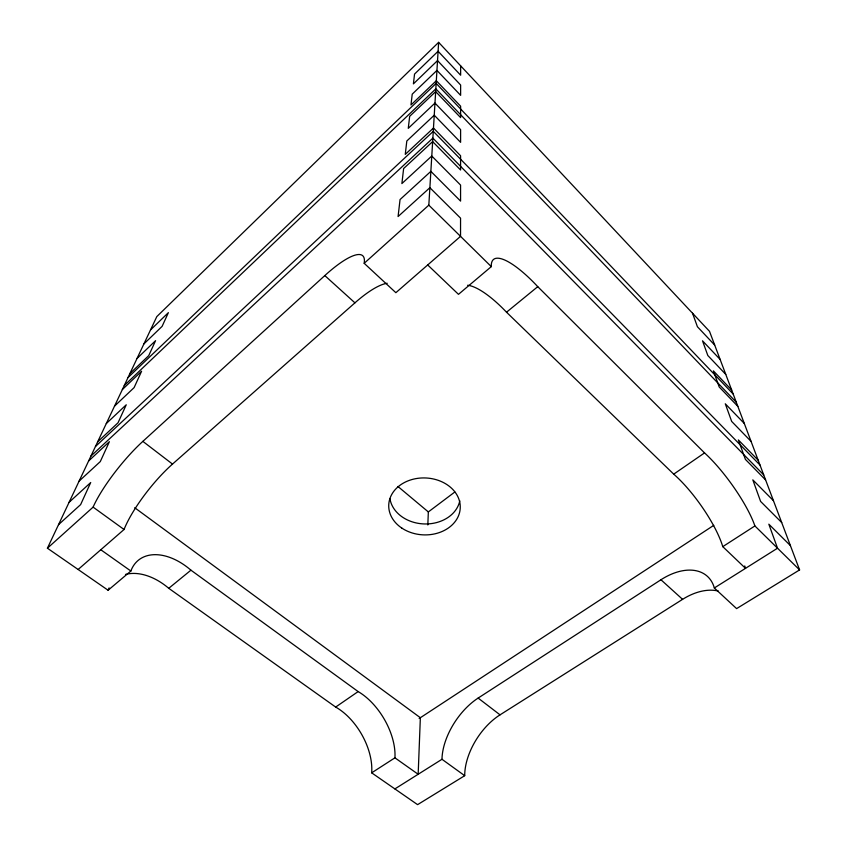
<?xml version="1.0" encoding="UTF-8"?>
<svg xmlns="http://www.w3.org/2000/svg" width="847" height="847" viewBox="0 0 847 847"><rect width="100%" height="100%" fill="white"/><g stroke="black" fill="none" stroke-linecap="round" stroke-linejoin="round"><path stroke-width="1.27" d="M460.641 65.833L460.641 75.203L438.09 51.254L414.543 74.081L413.41 83.874L437.528 60.592L460.63 85.028L460.63 95.34L436.936 70.407L412.224 94.155L410.975 104.964L436.321 80.73L460.62 106.182L460.609 117.595L435.665 91.614L409.662 116.335L408.275 128.331L434.966 103.08L460.609 129.633L460.599 142.338L434.246 115.203L406.814 140.994L405.268 154.376L433.473 128.024L460.588 155.763L460.577 169.982L432.648 141.608L403.627 168.542L401.891 183.577L431.779 156.028L460.567 185.07L460.567 201.088L430.858 171.359L400.049 199.553L398.079 216.546L429.874 187.706L460.556 218.155L460.535 236.355L395.867 292.691L364.178 263.301A65.981 16.548 -48.5 0 0 324.814 275.582L142.857 441.372A60.751 13.266 -51.2 0 0 93.106 507.12L47.411 548.21L108.098 590.253L130.862 571.026A55.171 35.553 50.6 0 1 190.935 570.179L358.143 691.576A51.773 29.603 59.4 0 1 394.935 757.832L418.164 774.264L420.356 717.727L134.705 507.724M427.83 524.971L428.338 511.927L454.839 492.001M364.178 263.301L428.826 205.154L438.63 42.35L709.511 331.336L799.589 569.915L736.604 608.612L714.328 587.966A55.415 34.939 -48 0 0 660.956 579.761L478.132 698.076A51.847 28.872 -56.3 0 0 441.986 759.283L394.882 788.917M47.411 548.21L156.811 316.598L438.63 42.35M150.501 329.97L168.384 312.638L162.116 326.349L143.916 343.914M137.045 358.461L155.573 340.663L148.744 355.613L129.866 373.654M128.024 377.561L436.152 83.398L733.184 394.046M124.276 385.491L435.834 88.84L736.276 402.219M122.37 389.535L141.587 371.251L134.101 387.619L114.514 406.147M106.299 423.553L126.256 404.781L118.029 422.78L97.68 441.806M95.457 446.507L433.272 131.338L759.992 465.045M90.925 456.088L432.859 138.135L763.719 474.913M88.628 460.969L109.39 441.689L100.295 461.583L79.11 481.107M69.105 502.303L90.714 482.525L80.624 504.611L58.549 524.642M78.136 569.491L124.054 529.491A59.946 14.907 -51.6 0 1 172.513 464.082L354.935 302.845A65.028 18.539 -48.5 0 1 387.217 283.279M799.589 569.915L754.899 525.945A61.058 14.505 54.2 0 0 704.545 452.912L537.76 286.667A66.108 17.967 51.2 0 0 491.302 266.625L458.481 294.343L427.703 264.963M125.472 574.446A54.473 36.4 50.5 0 1 168.754 588.305L190.935 570.179M467.639 285.259A65.124 19.894 51.2 0 1 506.517 312.215L537.76 286.667M168.754 588.305L335.666 707.065L358.143 691.576M506.517 312.215L673.714 474.151L704.545 452.912M419.17 718.5L713.788 525.331M335.666 707.065A51.191 30.354 59.9 0 1 371.664 772.835L394.935 757.832M673.714 474.151A60.222 16.114 54.6 0 1 722.777 546.643L754.899 525.945M371.664 772.835L417.592 804.65L464.707 775.693A51.286 29.677 -56.8 0 1 500.037 714.847L682.587 599.348A54.748 35.839 -47.9 0 1 718.351 591.058M714.328 587.966L777.525 548.21L768.832 524.177L790.399 545.584M100.793 549.756L130.862 571.026M93.106 507.12L124.054 529.491M441.986 759.283L464.707 775.693M142.857 441.372L172.513 464.082M478.132 698.076L500.037 714.847M397.921 486.474L428.338 511.927M324.814 275.582L354.935 302.845M660.956 579.761L682.587 599.348M722.777 546.643L745.508 568.348L744.746 565.923M428.826 205.154L491.302 266.625M781.707 522.546L760.606 501.435L752.814 479.868L773.449 500.693M765.614 479.942L745.402 459.402L738.372 439.942L758.16 460.196M751.067 441.393L731.67 421.425L725.286 403.786L744.301 423.479M737.843 406.369L719.198 386.952L713.386 370.88L731.67 390.022M725.773 374.395L707.827 355.518L702.512 340.812L720.119 359.435M714.709 345.089L697.409 326.72L692.528 313.221M459.794 500.821A35.32 28.29 2.5 0 1 424.4 523.954A35.32 28.29 2.5 0 1 389.969 498.841M108.098 590.253A54.473 36.4 50.5 0 1 109.125 587.892M401.806 528.073A35.775 28.47 2.5 0 0 459.783 511.62A35.775 28.47 2.5 0 0 411.886 479.561A35.775 28.47 2.5 0 0 401.806 528.073"/></g></svg>
